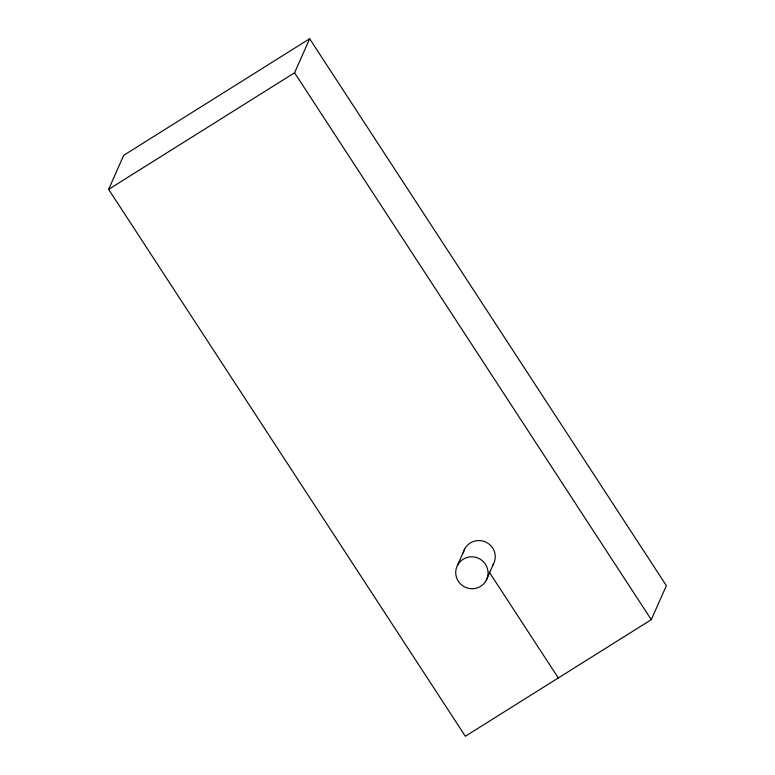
<?xml version="1.0" encoding="UTF-8"?>
<svg xmlns="http://www.w3.org/2000/svg" width="775" height="775" viewBox="0 0 775 775"><rect width="100%" height="100%" fill="white"/><g stroke="black" fill="none" stroke-linecap="round" stroke-linejoin="round"><path stroke-width="1.16" d="M108.626 189.352L123.709 155.32L309.661 38.75L666.374 585.648L651.291 619.68L465.339 736.25L108.626 189.352L294.577 72.792L309.661 38.75M457.463 565.314L464.671 549.049M486.293 580.223A16.227 15.917 23.9 0 0 471.026 556.818A16.227 15.917 23.9 0 0 458.316 581.269A16.227 15.917 23.9 0 0 486.293 580.223L493.501 563.948M294.577 72.792L651.291 619.68M489.219 572.037L558.31 677.97M463.266 552.962A16.227 15.917 23.9 0 1 485.47 541.928A16.227 15.917 23.9 0 1 492.425 565.731"/></g></svg>
